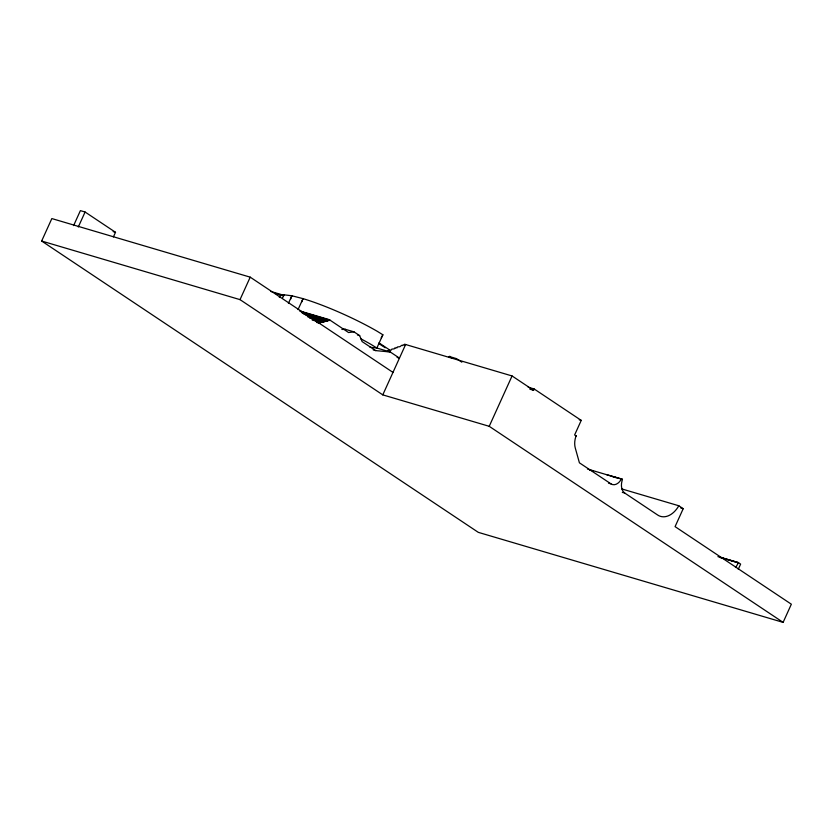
<?xml version="1.0" encoding="UTF-8"?>
<svg xmlns="http://www.w3.org/2000/svg" width="833" height="833" viewBox="0 0 833 833"><rect width="100%" height="100%" fill="white"/><g stroke="black" fill="none" stroke-linecap="round" stroke-linejoin="round"><path stroke-width="1.25" d="M738.559 562.65L717.921 556.631M621.647 488.888L678.822 505.766L683.206 508.692L675.074 526.633L791.35 604.206L783.114 622.376L478.298 532.349L41.65 241.039L51.844 218.569L250.212 277.16L392.978 372.403M73.606 225.597L80.395 210.624L85.091 212.019L115.506 232.303L113.413 236.905M78.302 226.982L85.091 212.019M783.114 622.376L489.221 426.309L382.784 394.873L240.019 299.63L250.212 277.16M282.595 297.902L284.001 294.809L291.852 295.767L303.025 298.641A66.744 10.1 24.4 0 1 377.203 331.274L382.868 334.783L376.86 348.027L369.967 347.236M288.405 303.368L291.852 295.767A14.973 12.38 -78.6 0 0 290.727 299.047M298.037 309.626L303.025 298.641A14.973 9.871 -73.3 0 0 301.838 301.9M312.177 319.987L319.612 322.184L319.164 323.162L316.696 322.433M315.592 321.34L320.549 322.808L320.997 321.819L312.323 319.258M313.25 319.882L321.923 322.444L322.371 321.455L309.98 317.8M309.678 318.06L323.308 322.079L323.745 321.101L307.648 316.342M307.335 316.602L324.683 321.715L325.13 320.736L305.305 314.884M307.481 315.874L326.057 321.361L326.505 320.372L302.973 313.427M303.899 314.041L327.442 320.997L327.879 320.018L301.869 312.333M301.556 312.583L328.816 320.632L329.264 319.653L299.526 310.876M387.147 351.588L387.532 350.745L391.416 349.954L391.802 349.11L394.259 348.871L394.644 348.017L395.675 348.319L396.06 347.476L397.102 347.777L397.487 346.934L399.944 346.695L401.745 345.299L402.787 345.601L403.172 344.747L404.203 345.06L404.588 344.206L512.066 375.954L533.568 390.292L534.172 388.98L528.184 387.21M382.784 394.873L405.629 344.508M449.289 357.18C451.559 355.285 447.696 357.107 449.56 356.586L456.567 358.659L461.846 362.178M489.221 426.309L512.066 375.954M534.172 388.98L581.236 420.384L574.624 434.961L576.061 435.919L575.707 436.94A15.306 10.256 -73.5 0 0 575.301 448.102L579.414 462.815L610.995 483.879A11.048 7.403 -73.5 0 0 620.793 480.058L621.46 478.902L622.438 479.558L622.022 480.88A11.464 7.684 -73.5 0 0 624.792 493.084L657.674 515.023A22.96 15.39 -73.5 0 0 678.822 505.766M738.277 569.283L740.62 564.108L738.382 562.619L720.191 557.246M738.382 562.619L737.746 563.92A17.857 11.974 -73.5 0 1 735.466 567.492M606.726 474.706L621.46 478.902M397.091 357.419L399.455 358.117L390.271 351.995L375.652 350.599L362.095 341.561L359.648 335.616L354.015 331.867L348.569 332.534L329.264 319.653M342.675 329.472L345.279 329.285L354.015 331.867M341.853 329.41L345.279 329.285M113.153 231.605L115.506 232.303M270.704 291.425L284.386 295.465M275.359 293.393L281.512 295.215M300.463 311.49L330.191 320.278M41.65 241.039L240.019 299.63M357.461 334.97L359.648 335.616M529.871 389.198L533.568 390.292M390.271 351.995L376.86 348.027L371.195 344.518A66.744 10.1 24.4 0 0 360.72 338.739M373.205 349.881L375.652 350.599M579.247 419.79L581.236 420.384M587.452 469.01L621.949 479.225M612.672 476.663L616.337 477.746M589.691 469.968L593.304 471.03M608.506 483.15L610.995 483.879M680.717 507.963L683.206 508.692M622.303 492.345L624.792 493.084M720.076 557.485L738.257 562.858M449.56 356.586L451.673 357.992M378.994 342.863L389.792 350.068M379.525 344.05L385.242 347.777M327.879 320.018L328.816 320.632M326.505 320.372L327.442 320.997M325.13 320.736L326.057 321.361M323.745 321.101L324.683 321.715M322.371 321.455L323.308 322.079M320.997 321.819L321.923 322.444M319.612 322.184L320.549 322.808M279.347 297.433A14.973 14.775 44.6 0 1 279.95 295.819L284.001 294.809A14.973 14.057 89.7 0 0 283.355 296.413M382.868 334.783A14.932 9.621 -58.2 0 1 381.191 337.823M575.801 435.867L576.301 435.69L575.801 435.867M621.387 478.996C622.636 479.808 622.511 479.037 621.387 478.996"/></g></svg>
